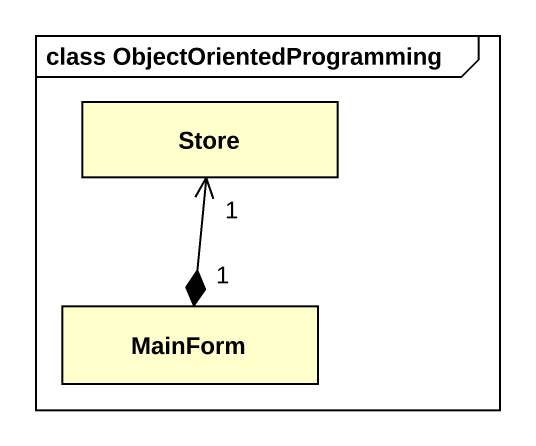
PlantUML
@startuml
mainframe class ObjectOrientedProgramming
hide circle
hide empty members
class Store
class MainForm
Store "1" <--* "1" MainForm
@enduml
